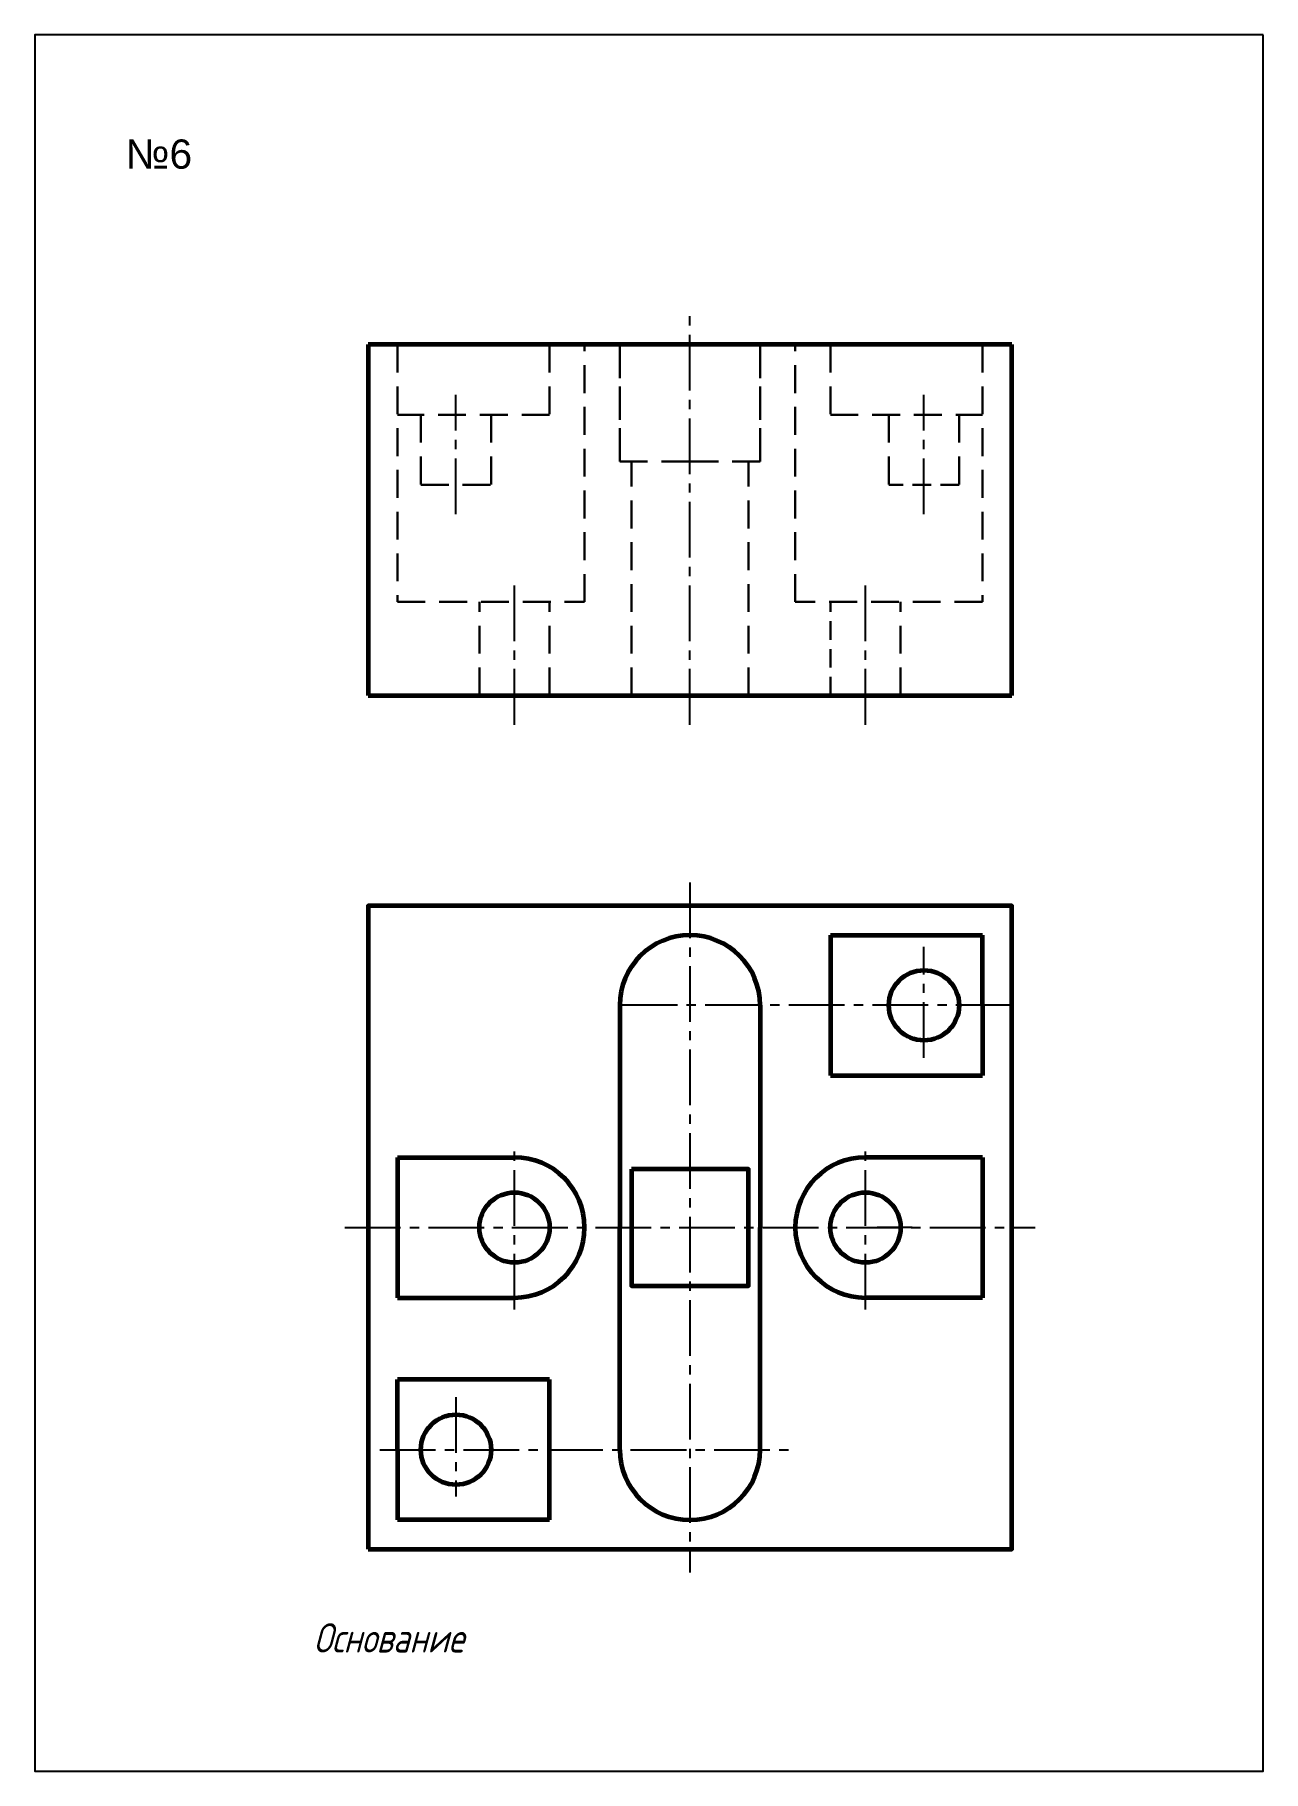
# Model space of a CAD drawing. Header units: millimetres. Extents: x 0 to 210, y 0 to 297.
import ezdxf

# ---------------------------------------------------------------- set-up
doc = ezdxf.new("R2010")
doc.units = ezdxf.units.MM
doc.header["$LTSCALE"] = 0.5
doc.linetypes.add('CENTER2', pattern=[28.575, 19.05, -3.175, 3.175, -3.175])
doc.linetypes.add('DASHED2', pattern=[9.525, 6.35, -3.175])
doc.layers.get('0').update_dxf_attribs({"linetype": 'CONTINUOUS'})
doc.layers.get('Defpoints').update_dxf_attribs({"linetype": 'CONTINUOUS'})
doc.styles.get("Standard").update_dxf_attribs({"font": 'isocpeur.ttf', "width": 0.8, "oblique": 15})
doc.styles.add('АРИАЛ-5(1)', font='ARIAL.TTF', dxfattribs={"height": 5})

msp = doc.modelspace()

# ---------------------------------------------------------------- linework, layer by layer
at = {"linetype": 'CENTER2'}
for p, q in [((112, 179), (112, 250)), ((72, 215), (72, 235.41)), ((152, 215), (152, 235.39)), ((82, 179), (82, 204)), ((142, 179), (142, 204)), ((112, 152), (112, 34)), ((152, 122), (152, 141)), ((167, 131), (99, 131)), ((82, 79), (82, 107)), ((142, 79), (142, 107)), ((53, 93), (171, 93)), ((72, 64), (72, 47)), ((59, 55), (129, 55))]:
    msp.add_line(p, q, dxfattribs=at)
at = {"linetype": 'Continuous', "lineweight": 60}
for p, q in [((167, 244), (57, 244)), ((57, 244), (57, 184)), ((167, 184), (167, 244)), ((57, 184), (167, 184)), ((136, 143), (162, 143)), ((136, 143), (136, 119)), ((162, 131), (162, 143)), ((100, 131), (100, 93)), ((124, 131), (124, 93)), ((162, 131), (162, 119)), ((136, 119), (162, 119)), ((62, 105), (62, 81)), ((62, 105), (82, 105)), ((162, 105), (142, 105)), ((162, 105), (162, 81)), ((100, 55), (100, 93)), ((124, 55), (124, 93)), ((62, 81), (82, 81)), ((162, 81), (142, 81)), ((62, 55), (62, 67)), ((88, 67), (62, 67)), ((88, 43), (88, 67)), ((62, 55), (62, 43)), ((88, 43), (62, 43))]:
    msp.add_line(p, q, dxfattribs=at)
at = {"color": 7, "linetype": 'DASHED2', "lineweight": 30, "ltscale": 1.5}
for p, q in [((62, 244), (62, 200)), ((88, 244), (88, 232)), ((94, 200), (94, 244)), ((100, 224), (100, 244)), ((100, 244), (100, 224)), ((124, 224), (124, 244)), ((124, 244), (124, 224)), ((130, 200), (130, 244)), ((136, 244), (136, 232)), ((162, 244), (162, 200)), ((88, 232), (62, 232)), ((66, 232), (66, 220)), ((78, 232), (78, 220)), ((136, 232), (162, 232)), ((146, 232), (146, 220)), ((158, 232), (158, 220)), ((100, 224), (112, 224)), ((102, 184), (102, 224)), ((124, 224), (112, 224)), ((122, 184), (122, 224)), ((66, 220), (78, 220)), ((62, 200), (94, 200)), ((76, 184), (76, 200)), ((88, 184), (88, 200)), ((162, 200), (130, 200)), ((148, 184), (148, 200))]:
    msp.add_line(p, q, dxfattribs=at)
at = {"linetype": 'Continuous', "lineweight": -3}
for p, q in [((88, 244), (74, 244)), ((136, 244), (150, 244)), ((57, 105), (57, 110)), ((150, 93), (144, 93))]:
    msp.add_line(p, q, dxfattribs=at)
at = {"color": 7, "linetype": 'DASHED2', "lineweight": 30}
for p, q in [((158, 220), (146, 220)), ((136, 184), (136, 200))]:
    msp.add_line(p, q, dxfattribs=at)
at = {"linetype": 'Continuous', "lineweight": 60}
for points in [[(57, 38), (167, 38), (167, 148), (57, 148)], [(102, 103), (102, 83), (122, 83), (122, 103)]]:
    msp.add_lwpolyline(points, close=True, dxfattribs=at)
for centre in [(152, 131), (82, 93), (142, 93), (72, 55)]:
    msp.add_circle(centre, 6, dxfattribs=at)
for centre, start, end in [((112, 131), 0, 180), ((82, 93), 270, 90), ((142, 93), 90, 270), ((112, 55), 180, 0)]:
    msp.add_arc(centre, 12, start, end, dxfattribs=at)
at = {"layer": 'Defpoints'}
msp.add_lwpolyline([(210, 297), (0, 297), (0, 0), (210, 0)], close=True, dxfattribs=at)

# ---------------------------------------------------------------- texts
at = {"color": 7, "linetype": 'Continuous', "lineweight": -3, "style": 'АРИАЛ-5(1)'}
msp.add_text('№6', height=5, dxfattribs=at).set_placement((15.53, 274.09))
at = {"oblique": 15, "width": 0.8}
msp.add_text('Основание', height=5, dxfattribs=at).set_placement((47.65, 20.31))

doc.saveas('drawing.dxf')
